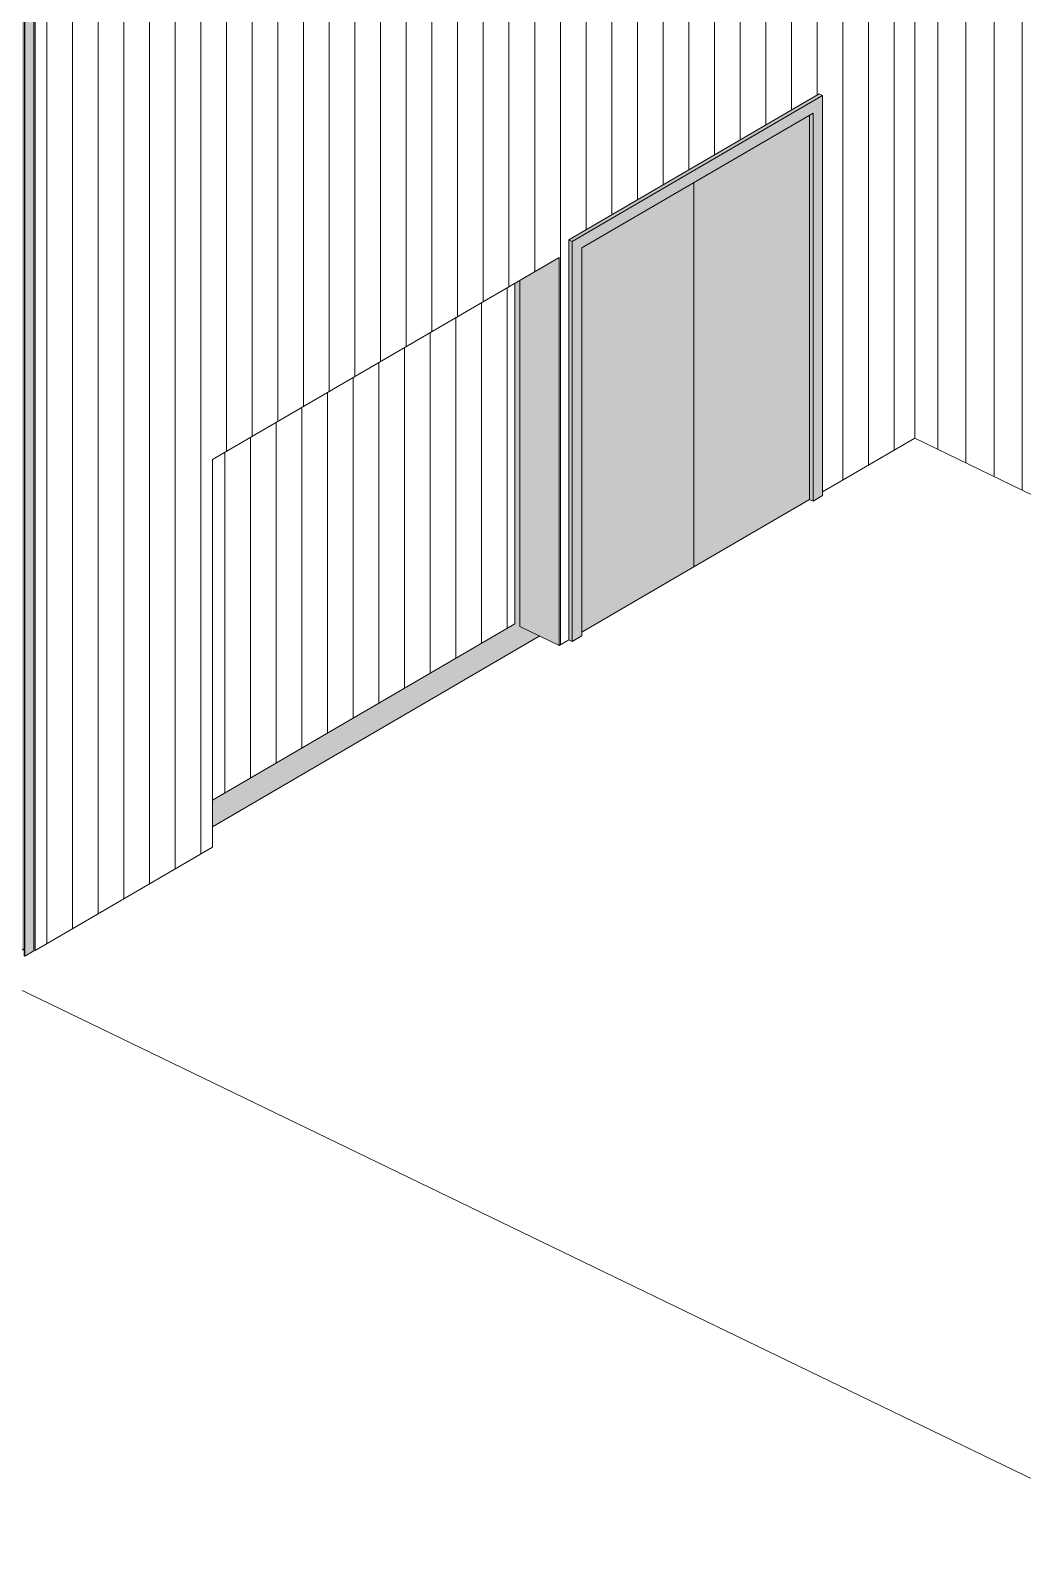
# Model space of a CAD drawing. Header units: inches. Extents: x 27328 to 121296, y -4075 to 4147.
# Drawn here: x 45746.7 to 45954.9, y -1629.2 to -1312.5 of the extents above; entities that cross this region are included whole.
import ezdxf

# ---------------------------------------------------------------- set-up
doc = ezdxf.new("R2010")
doc.units = ezdxf.units.IN
doc.header["$MEASUREMENT"] = 0
for name, color, linetype, lineweight in [('A-DOOR', 31, 'Continuous', 9), ('A-DOOR-FRAM', 31, 'Continuous', 9), ('A-GLAZ-CWMG', 51, 'Continuous', 9), ('A-WALL-PATT', 111, 'Continuous', 9), ('C-BLDG-PADS', 91, 'Continuous', 9), ('C-TOPO', 7, 'Continuous', 9), ('EOP-PR', 4, 'Continuous', 9), ('L-SITE-WALL', 31, 'Continuous', 9)]:
    doc.layers.add(name, color=color, linetype=linetype, lineweight=lineweight)

# ---------------------------------------------------------------- blocks, each defined once
blk = doc.blocks.new('Rectangular Mullion - Profile_Polycarbonate_Upper and left-V130-Axon - Looking South West')
at = {"layer": 'A-GLAZ-CWMG'}
for points in [[(-32141.4, -2072.39), (-32141.58, -1867.62), (-32141.66, -1867.61), (-32141.61, -2072.29)], [(-32141.23, -2073.97), (-32139.65, -2073.05), (-32139.48, -1867.99), (-32139.21, -1867.84), (-32139.22, -1866.21), (-32141.23, -1867.61), (-32141.23, -2073.69)], [(-32139.55, -2074.62), (-32137.65, -2073.51), (-32137.65, -1866.92), (-32139.55, -1868.04), (-32139.55, -2065.99)], [(-32139.21, -1867.84), (-32137.84, -1866.88), (-32139.21, -1866.22), (-32139.21, -1867.79)], [(-32141.35, -2074.27), (-32141.23, -2074.14), (-32141.4, -2074.24)]]:
    blk.add_hatch(color=256, dxfattribs=at).paths.add_polyline_path(points, flags=0)
for p, q in [((-32139.22, -1866.16), (-32141.66, -1867.59)), ((-32141.66, -1867.59), (-32141.4, -1867.71)), ((-32141.66, -1867.59), (-32141.66, -2072.37)), ((-32141.57, -1867.58), (-32139.21, -1866.21)), ((-32141.4, -1867.71), (-32141.23, -1867.61)), ((-32141.4, -1867.71), (-32141.4, -2074.29)), ((-32141.23, -1867.61), (-32141.27, -1867.59)), ((-32141.23, -1867.61), (-32141.23, -2074.2)), ((-32139.61, -1867.97), (-32139.65, -1867.99)), ((-32139.65, -1867.99), (-32139.55, -1868.04)), ((-32139.65, -1867.99), (-32139.65, -2074.57)), ((-32139.56, -1867.99), (-32139.61, -1867.97)), ((-32137.73, -1866.93), (-32139.56, -1867.99)), ((-32139.55, -1868.04), (-32137.65, -1866.92)), ((-32139.55, -1868.04), (-32139.55, -2074.62)), ((-32137.65, -1866.92), (-32139.22, -1866.16)), ((-32139.21, -1866.21), (-32137.73, -1866.93)), ((-32139.21, -1866.21), (-32139.21, -1867.79)), ((-32137.65, -1866.92), (-32137.65, -2073.51)), ((-32139.65, -2073.05), (-32141.23, -2073.97)), ((-32137.65, -2073.51), (-32139.55, -2074.62)), ((-32141.23, -2074.2), (-32141.4, -2074.29)), ((-32139.55, -2074.62), (-32139.65, -2074.57))]:
    blk.add_line(p, q, dxfattribs=at)
blk = doc.blocks.new('Double-Flush - 72_ x 96_-868513-Axon - Looking South West')
at = {"layer": 'A-DOOR'}
for points in [[(-31024.21, -1425.09), (-30999.97, -1410.96), (-30999.97, -1330.39), (-31024.21, -1344.51), (-31024.21, -1411.32)], [(-31047.72, -1438.78), (-31024.21, -1425.09), (-31024.21, -1344.51), (-31047.72, -1358.2), (-31047.72, -1388.77)]]:
    blk.add_hatch(color=256, dxfattribs=at).paths.add_polyline_path(points, flags=0)
at = {"layer": 'A-DOOR-FRAM'}
for points in [[(-31049.74, -1356.84), (-30997.21, -1326.24), (-30997.95, -1325.88), (-31050.48, -1356.48)], [(-31049.74, -1440.74), (-31047.72, -1439.57), (-31047.72, -1358.2), (-30999.23, -1329.96), (-30999.23, -1411.32), (-30997.21, -1410.14), (-30997.21, -1326.24), (-31049.74, -1356.84), (-31049.74, -1388.77)], [(-30999.23, -1411.32), (-30999.23, -1329.96), (-30999.97, -1330.39), (-30999.97, -1410.96)], [(-31049.74, -1440.74), (-31049.74, -1356.84), (-31050.48, -1356.48), (-31050.48, -1440.39)]]:
    blk.add_hatch(color=256, dxfattribs=at).paths.add_polyline_path(points, flags=0)
at = {"layer": 'A-DOOR'}
for p, q in [((-30999.97, -1410.96), (-30999.97, -1330.39)), ((-31024.21, -1344.51), (-31024.21, -1425.09)), ((-31024.21, -1425.09), (-31024.21, -1344.51)), ((-31024.21, -1425.09), (-30999.97, -1410.96)), ((-31047.72, -1438.78), (-31024.21, -1425.09))]:
    blk.add_line(p, q, dxfattribs=at)
at = {"layer": 'A-DOOR-FRAM'}
for p, q in [((-31050.48, -1356.48), (-30997.95, -1325.88)), ((-30997.21, -1326.24), (-31049.74, -1356.84)), ((-30997.21, -1326.24), (-30997.95, -1325.88)), ((-30997.21, -1410.14), (-30997.21, -1326.24)), ((-31047.72, -1358.2), (-30999.23, -1329.96)), ((-30999.23, -1329.96), (-30999.23, -1411.32)), ((-30999.97, -1410.96), (-30999.97, -1330.39)), ((-31050.48, -1440.39), (-31050.48, -1356.48)), ((-31049.74, -1356.84), (-31050.48, -1356.48)), ((-31049.74, -1356.84), (-31049.74, -1440.74)), ((-31047.72, -1439.57), (-31047.72, -1358.2)), ((-30999.23, -1411.32), (-30999.97, -1410.96)), ((-30999.23, -1411.32), (-30997.21, -1410.14)), ((-31049.74, -1440.74), (-31050.48, -1440.39)), ((-31049.74, -1440.74), (-31047.72, -1439.57))]:
    blk.add_line(p, q, dxfattribs=at)
blk = doc.blocks.new('overhead door - one-936140-Axon - Looking South West')
at = {"layer": 'A-DOOR'}
h = blk.add_hatch(dxfattribs=at)
h.set_pattern_fill('FP_34', color=256, style=0, pattern_type=2)
h.set_pattern_definition([(90, (-82899.509, -31629.634), (-5.388, -3.138), [])])
h.paths.add_polyline_path([(-31125.24, -1474.03), (-31061.79, -1437.07), (-31061.79, -1365.61), (-31125.24, -1402.57)], flags=0)
for p, q in [((-31061.79, -1365.61), (-31061.79, -1437.07)), ((-31061.79, -1437.07), (-31125.24, -1474.03))]:
    blk.add_line(p, q, dxfattribs=at)

msp = doc.modelspace()

# ---------------------------------------------------------------- hatches: boundary and pattern name
at = {"layer": 'A-WALL-PATT'}
h = msp.add_hatch(dxfattribs=at)
h.set_pattern_fill('FP_24', color=256, style=0, pattern_type=2)
h.set_pattern_definition([(90, (-82963.806, -31676.983), (-5.388, -3.138), [])])
h.paths.add_polyline_path([(45747.67, -1505.6), (45784.89, -1483.93), (45784.89, -1402.57), (45857.63, -1360.2), (45857.63, -1441.56), (45859.65, -1440.39), (45859.65, -1356.48), (45912.18, -1325.88), (45912.92, -1326.24), (45912.92, -1409.36), (45932.23, -1398.11), (45932.23, -1276.07), (45933.61, -1275.26), (45933.61, -1239.84), (45945.43, -1233.58), (45945.43, -1187.01), (45949.51, -1184.64), (45949.51, -1183.58), (45747.67, -1301.14), (45747.67, -1485.52)], flags=0)
h = msp.add_hatch(dxfattribs=at)
h.set_pattern_fill('FP_27', color=256, style=0, pattern_type=2)
h.set_pattern_definition([(90, (-82794.867, -31561.939), (-5.913, 2.86), [])])
h.paths.add_polyline_path([(46097.15, -1477.87), (46097.15, -1321.37), (45933.61, -1242.28), (45933.46, -1276.66), (45932.23, -1276.07), (45932.23, -1398.11), (46076.91, -1468.08)], flags=0)
at = {"layer": 'C-BLDG-PADS', "lineweight": 5}
h = msp.add_hatch(color=256, dxfattribs=at)
h.paths.add_polyline_path([(42781.43, -2368.5), (42781.32, -2367.26), (42671.72, -2314.12), (42671.72, -2313.72), (42671.04, -2314.12), (42437.23, -2200.86), (42436.22, -2201.55), (42780.25, -2367.92)], flags=0)
h.paths.add_polyline_path([(42355.89, -2162.7), (42355.89, -2161.64), (42354.05, -2161.81), (42355.15, -2162.34)], flags=0)
h.paths.add_polyline_path([(46106.73, -1482.24), (46614.41, -1186.55), (46612.09, -1185.43), (46612.09, -1186.42), (46611.61, -1186.7), (46611.61, -1186.99), (46105.62, -1481.7), (46105.92, -1481.85)], flags=0)
h.paths.add_polyline_path([(45784.89, -1479.6), (45853.56, -1439.6), (45849.41, -1437.59), (45849.41, -1364.99), (45848.34, -1365.61), (45848.34, -1437.07), (45784.89, -1474.03), (45784.89, -1479.44)], flags=0)
at = {"layer": 'L-SITE-WALL', "lineweight": 5}
for points in [[(45747.67, -1505.6), (45747.67, -1301.14), (45747.42, -1301.01), (45747.42, -1505.48)], [(45857.63, -1441.56), (45857.63, -1360.2), (45849.41, -1364.99), (45849.41, -1437.59), (45853.56, -1439.6)]]:
    msp.add_hatch(color=256, dxfattribs=at).paths.add_polyline_path(points, flags=0)

# ---------------------------------------------------------------- linework, layer by layer
at = {"layer": 'C-BLDG-PADS'}
msp.add_line((45784.89, -1479.6), (45853.56, -1439.6), dxfattribs=at)
at = {"layer": 'C-TOPO'}
msp.add_line((45784.89, -1479.6), (45853.56, -1439.6), dxfattribs=at)
at = {"layer": 'EOP-PR'}
msp.add_line((46627.23, -1940.64), (45738.42, -1510.8), dxfattribs=at)
at = {"layer": 'L-SITE-WALL'}
for p, q in [((45932.23, -1276.07), (45932.23, -1398.11)), ((45747.67, -1301.14), (45747.67, -1505.6)), ((45910.16, -1330.39), (45910.16, -1410.96)), ((45784.89, -1402.57), (45857.63, -1360.2)), ((45857.63, -1360.2), (45857.63, -1441.56)), ((45849.41, -1437.59), (45849.41, -1364.99)), ((45912.9, -1409.37), (45932.23, -1398.11)), ((45932.23, -1398.11), (46105.38, -1481.85)), ((45784.89, -1483.93), (45784.89, -1402.57)), ((45857.63, -1441.56), (45849.41, -1437.59)), ((45857.63, -1441.56), (45859.65, -1440.39)), ((45747.67, -1505.6), (45784.89, -1483.93)), ((45747.67, -1505.6), (45747.42, -1505.48))]:
    msp.add_line(p, q, dxfattribs=at)

# ---------------------------------------------------------------- block references
at = {"layer": 'A-DOOR'}
for name in ['Double-Flush - 72_ x 96_-868513-Axon - Looking South West', 'overhead door - one-936140-Axon - Looking South West']:
    msp.add_blockref(name, (76910.13, 0), dxfattribs=at)
at = {"layer": 'A-GLAZ-CWMG'}
msp.add_blockref('Rectangular Mullion - Profile_Polycarbonate_Upper and left-V130-Axon - Looking South West', (77885.07, 567.85), dxfattribs=at)

doc.saveas('drawing.dxf')
